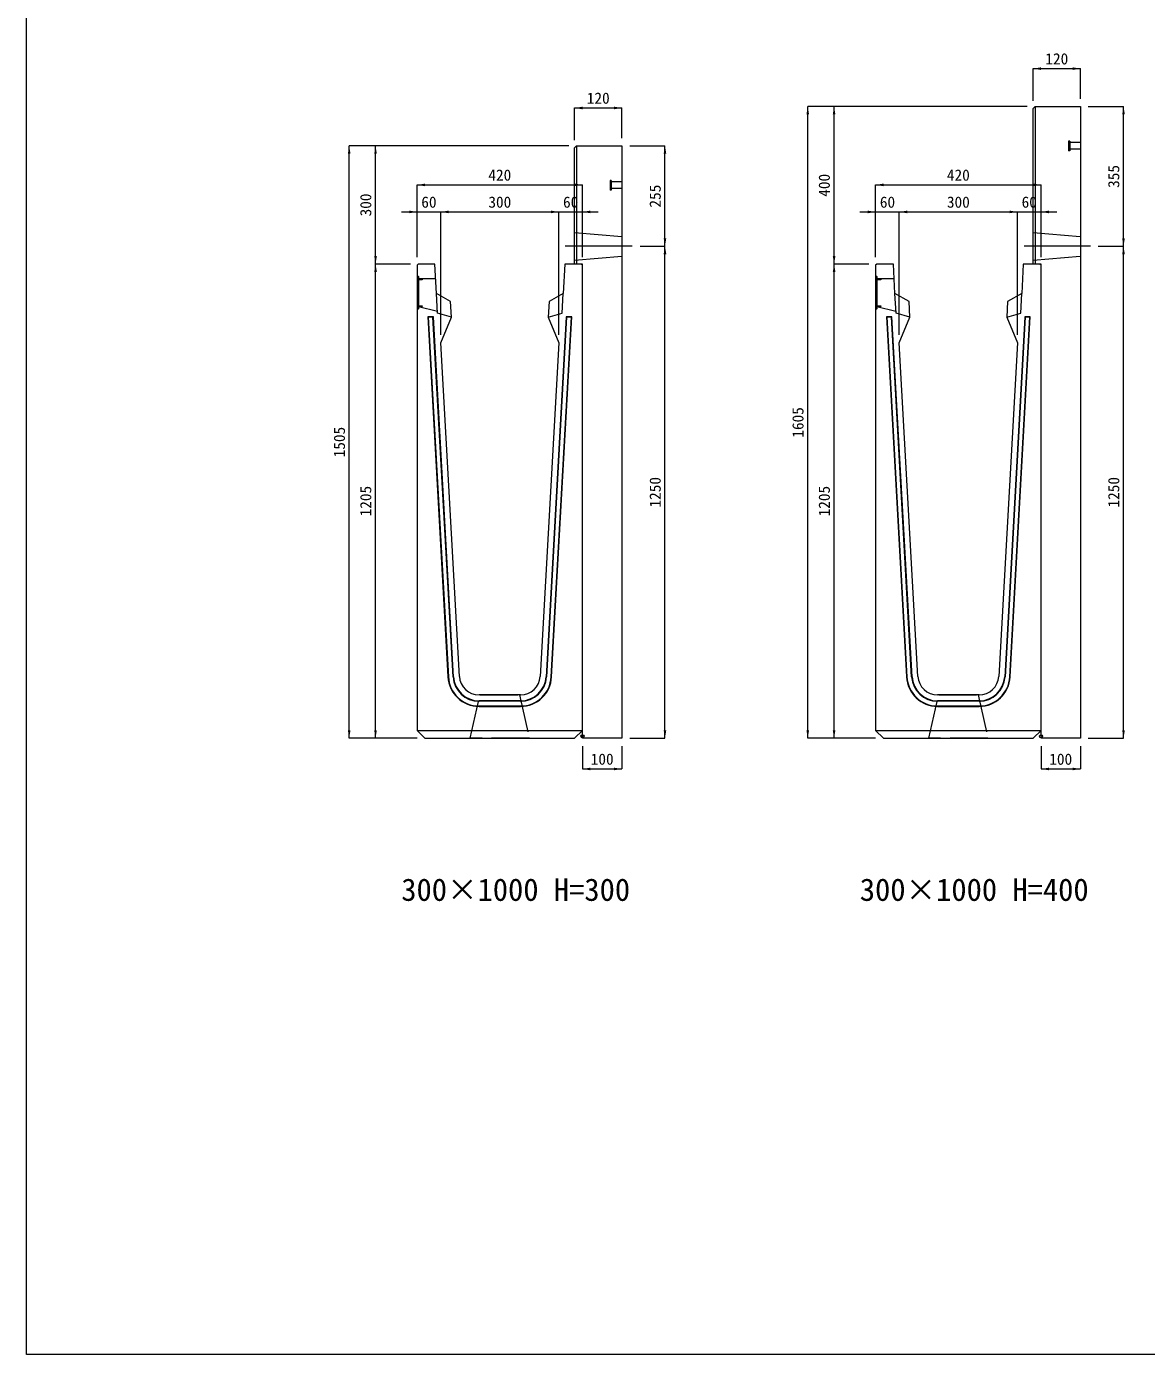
# Model space of a CAD drawing. Units: millimetres at full size; some dimension numbers follow another scale. Extents: x -7442 to 51876, y 9625 to 40052.
# Drawn here: x 5971 to 8815, y 9625 to 12999 of the extents above; entities that cross this region are included whole.
import ezdxf
from ezdxf.enums import TextEntityAlignment as Align

# ---------------------------------------------------------------- set-up
doc = ezdxf.new("R2010")
doc.units = ezdxf.units.MM
doc.header["$LTSCALE"] = 16
doc.header["$PDMODE"] = 32
doc.header["$PDSIZE"] = 8
for name, pattern in [('DASHED', [7.5, 6, -1.5]), ('USER1', [13.5, 7.5, -6]), ('USER2', [285.75, 190.5, -31.75, 31.75, -31.75])]:
    doc.linetypes.add(name, pattern=pattern)
doc.layers.add('0_2', color=7, linetype='Continuous')
for name, color, linetype, lineweight in [('HOLE', 7, 'DASHED', 9), ('KIJUN', 5, 'Continuous', 9), ('WWAY', 5, 'Continuous', 9), ('寸法線', 7, 'Continuous', 9), ('本体', 2, 'Continuous', 13), ('補助線', 8, 'Continuous', 9), ('ｲﾝｻｰﾄ', 3, 'USER1', 9)]:
    doc.layers.add(name, color=color, linetype=linetype, lineweight=lineweight)
doc.styles.add('ＭＳ ゴシック', font='')
doc.styles.get('ＭＳ ゴシック').set_extended_font_data('MS Gothic')

# ---------------------------------------------------------------- blocks, each defined once
blk = doc.blocks.new('filled_arrow')
at = {"color": 0, "linetype": 'Continuous', "lineweight": -2}
blk.add_solid([(7.5, 1.25), (0, 0), (7.5, -1.25)], dxfattribs=at)

msp = doc.modelspace()

# ---------------------------------------------------------------- linework, layer by layer
at = {"layer": 'HOLE'}
for points in [[(7122.77, 11300.47), (7222.77, 11300.47), (7247.77, 11190.47), (7097.77, 11190.47)], [(8287.27, 11300.47), (8387.27, 11300.47), (8412.27, 11190.47), (8262.27, 11190.47)]]:
    msp.add_lwpolyline(points, close=True, dxfattribs=at)
at = {"layer": 'KIJUN'}
for p, q in [((6990.04, 12261.47), (6991.1, 12260.47)), ((7004.06, 12261.47), (7003.11, 12260.47)), ((7341.48, 12261.47), (7290.39, 11346.85)), ((7342.43, 12260.47), (7291.38, 11346.79)), ((7342.43, 12260.47), (7341.48, 12261.47)), ((7355.5, 12261.47), (7354.45, 12260.47)), ((8154.53, 12261.47), (8155.59, 12260.47)), ((8168.56, 12261.47), (8167.61, 12260.47)), ((8505.98, 12261.47), (8454.88, 11346.85)), ((8506.92, 12260.47), (8455.88, 11346.79)), ((8506.92, 12260.47), (8505.98, 12261.47)), ((8520, 12261.47), (8518.94, 12260.47)), ((7225.49, 11285.47), (7120.06, 11285.47)), ((7225.49, 11284.47), (7120.06, 11284.47)), ((7120.06, 11272.47), (7225.49, 11272.47)), ((7120.06, 11271.47), (7225.49, 11271.47)), ((8389.98, 11285.47), (8284.55, 11285.47)), ((8389.98, 11284.47), (8284.55, 11284.47)), ((8284.55, 11272.47), (8389.98, 11272.47)), ((8284.55, 11271.47), (8389.98, 11271.47))]:
    msp.add_line(p, q, dxfattribs=at)
at = {"layer": 'KIJUN', "color": 7, "lineweight": 13}
for p, q in [((7225.49, 11300.47), (7120.06, 11300.47)), ((8389.98, 11300.47), (8284.55, 11300.47))]:
    msp.add_line(p, q, dxfattribs=at)
at = {"layer": 'KIJUN', "color": 7}
for p, q in [((6962.77, 11210.47), (7382.77, 11210.47)), ((8127.27, 11210.47), (8547.27, 11210.47))]:
    msp.add_line(p, q, dxfattribs=at)
at = {"layer": 'KIJUN', "color": 7, "lineweight": 13}
for points in [[(7011.77, 12320.47), (7007.77, 12395.47), (6965.77, 12395.47), (6962.77, 12392.47), (6962.77, 11210.47), (6982.77, 11190.47), (7362.77, 11190.47), (7382.77, 11210.47), (7382.77, 12392.47), (7379.77, 12395.47), (7337.77, 12395.47), (7333.77, 12320.47), (7297.77, 12300.47), (7295.77, 12260.47), (7322.77, 12195.47), (7275.41, 11347.68)], [(8176.27, 12320.47), (8172.27, 12395.47), (8130.27, 12395.47), (8127.27, 12392.47), (8127.27, 11210.47), (8147.27, 11190.47), (8527.27, 11190.47), (8547.27, 11210.47), (8547.27, 12392.47), (8544.27, 12395.47), (8502.27, 12395.47), (8498.27, 12320.47), (8462.27, 12300.47), (8460.27, 12260.47), (8487.27, 12195.47), (8439.9, 11347.68)], [(7070.13, 11347.68), (7022.77, 12195.47), (7049.77, 12260.47), (7047.77, 12300.47), (7011.77, 12320.47)], [(8234.63, 11347.68), (8187.27, 12195.47), (8214.27, 12260.47), (8212.27, 12300.47), (8176.27, 12320.47)]]:
    msp.add_lwpolyline(points, dxfattribs=at)
at = {"layer": 'KIJUN', "color": 7, "linetype": 'DASHED', "lineweight": 13}
for points in [[(7049.77, 12260.47), (7014.44, 12270.47), (7011.77, 12320.47)], [(7295.77, 12260.47), (7331.1, 12270.47), (7333.77, 12320.47)], [(8214.27, 12260.47), (8178.93, 12270.47), (8176.27, 12320.47)], [(8460.27, 12260.47), (8495.6, 12270.47), (8498.27, 12320.47)]]:
    msp.add_lwpolyline(points, dxfattribs=at)
at = {"layer": 'KIJUN'}
for points in [[(7055.16, 11346.85), (7004.06, 12261.47), (6990.04, 12261.47), (7041.18, 11346.07)], [(7054.16, 11346.79), (7003.11, 12260.47), (6991.1, 12260.47), (7042.18, 11346.12)], [(7303.37, 11346.12), (7354.45, 12260.47), (7342.43, 12260.47)], [(7304.36, 11346.07), (7355.5, 12261.47), (7341.48, 12261.47)], [(8219.65, 11346.85), (8168.56, 12261.47), (8154.53, 12261.47), (8205.67, 11346.07)], [(8218.65, 11346.79), (8167.61, 12260.47), (8155.59, 12260.47), (8206.67, 11346.12)], [(8467.86, 11346.12), (8518.94, 12260.47), (8506.92, 12260.47)], [(8468.86, 11346.07), (8520, 12261.47), (8505.98, 12261.47)]]:
    msp.add_lwpolyline(points, dxfattribs=at)
for centre, radius, start, end in [((7120.06, 11350.47), 79, 183.19756, 270), ((7120.06, 11350.47), 78, 183.19756, 270), ((7120.06, 11350.47), 66, 183.19756, 270), ((7120.06, 11350.47), 65, 183.19756, 270), ((7225.49, 11350.47), 65, 270, 356.80244), ((7225.49, 11350.47), 66, 270, 356.80244), ((7225.49, 11350.47), 78, 270, 356.80244), ((7225.49, 11350.47), 79, 270, 356.80244), ((8284.55, 11350.47), 79, 183.19756, 270), ((8284.55, 11350.47), 78, 183.19756, 270), ((8284.55, 11350.47), 66, 183.19756, 270), ((8284.55, 11350.47), 65, 183.19756, 270), ((8389.98, 11350.47), 65, 270, 356.80244), ((8389.98, 11350.47), 66, 270, 356.80244), ((8389.98, 11350.47), 78, 270, 356.80244), ((8389.98, 11350.47), 79, 270, 356.80244)]:
    msp.add_arc(centre, radius, start, end, dxfattribs=at)
at = {"layer": 'KIJUN', "color": 7, "lineweight": 13}
for centre, start, end in [((7120.06, 11350.47), 183.19756, 270), ((7225.49, 11350.47), 270, 356.80244), ((8284.55, 11350.47), 183.19756, 270), ((8389.98, 11350.47), 270, 356.80244)]:
    msp.add_arc(centre, 50, start, end, dxfattribs=at)
at = {"layer": 'WWAY', "color": 7, "linetype": 'DASHED', "lineweight": 13}
for points in [[(6962.77, 12365.47), (6965.97, 12363.47), (6965.97, 12281.47), (6962.77, 12279.47)], [(7009.8, 12357.47), (6965.97, 12357.47), (6965.97, 12363.47), (6962.77, 12365.47)], [(8127.27, 12365.47), (8130.47, 12363.47), (8130.47, 12281.47), (8127.27, 12279.47)], [(8174.29, 12357.47), (8130.47, 12357.47), (8130.47, 12363.47), (8127.27, 12365.47)], [(6962.77, 12279.47), (6965.97, 12281.47), (6965.97, 12287.47), (7014.17, 12275.47)], [(8127.27, 12279.47), (8130.47, 12281.47), (8130.47, 12287.47), (8178.67, 12275.47)]]:
    msp.add_lwpolyline(points, dxfattribs=at)
at = {"layer": 'WWAY'}
for points in [[(6963.97, 12362.47), (6965.97, 12362.47), (6965.97, 12282.47), (6963.97, 12282.47)], [(6965.97, 12357.47), (6975.97, 12357.47), (6975.97, 12355.47), (6965.97, 12355.47)], [(8128.47, 12362.47), (8130.47, 12362.47), (8130.47, 12282.47), (8128.47, 12282.47)], [(8130.47, 12357.47), (8140.47, 12357.47), (8140.47, 12355.47), (8130.47, 12355.47)], [(6965.97, 12289.47), (6975.97, 12289.47), (6975.97, 12287.47), (6965.97, 12287.47)], [(8130.47, 12289.47), (8140.47, 12289.47), (8140.47, 12287.47), (8130.47, 12287.47)]]:
    msp.add_lwpolyline(points, close=True, dxfattribs=at)
at = {"layer": '寸法線'}
for p, q in [((8527.27, 12891.91), (8647.27, 12891.91)), ((8527.27, 12810.47), (8527.27, 12891.91)), ((8647.27, 12815.47), (8647.27, 12891.91)), ((7362.77, 12791.91), (7482.77, 12791.91)), ((7362.77, 12710.47), (7362.77, 12791.91)), ((7482.77, 12715.47), (7482.77, 12791.91)), ((7954.8, 11190.47), (7954.8, 12795.47)), ((8512.27, 12795.47), (7954.8, 12795.47)), ((8021.69, 12395.47), (8021.69, 12795.47)), ((8512.27, 12795.47), (8021.69, 12795.47)), ((8667.27, 12795.47), (8756.7, 12795.47)), ((8756.7, 12440.47), (8756.7, 12795.47)), ((6790.3, 11190.47), (6790.3, 12695.47)), ((7347.77, 12695.47), (6790.3, 12695.47)), ((6857.19, 12395.47), (6857.19, 12695.47)), ((7347.77, 12695.47), (6857.19, 12695.47)), ((7502.77, 12695.47), (7592.2, 12695.47)), ((7592.2, 12440.47), (7592.2, 12695.47)), ((6962.77, 12596.48), (7382.77, 12596.48)), ((6962.77, 12412.47), (6962.77, 12596.48)), ((7382.77, 12412.47), (7382.77, 12596.48)), ((8127.27, 12596.48), (8547.27, 12596.48)), ((8127.27, 12412.47), (8127.27, 12596.48)), ((8547.27, 12412.47), (8547.27, 12596.48)), ((6922.77, 12527.81), (7062.77, 12527.81)), ((6962.77, 12412.47), (6962.77, 12527.81)), ((7022.77, 12527.81), (7322.77, 12527.81)), ((7022.77, 12215.47), (7022.77, 12527.81)), ((7022.77, 12215.47), (7022.77, 12527.81)), ((7282.77, 12527.81), (7422.77, 12527.81)), ((7322.77, 12215.47), (7322.77, 12527.81)), ((7322.77, 12215.47), (7322.77, 12527.81)), ((7382.77, 12412.47), (7382.77, 12527.81)), ((8087.27, 12527.81), (8227.27, 12527.81)), ((8127.27, 12412.47), (8127.27, 12527.81)), ((8187.27, 12527.81), (8487.27, 12527.81)), ((8187.27, 12215.47), (8187.27, 12527.81)), ((8187.27, 12215.47), (8187.27, 12527.81)), ((8447.27, 12527.81), (8587.27, 12527.81)), ((8487.27, 12215.47), (8487.27, 12527.81)), ((8487.27, 12215.47), (8487.27, 12527.81)), ((8547.27, 12412.47), (8547.27, 12527.81)), ((7528.92, 12440.47), (7592.2, 12440.47)), ((7528.92, 12440.47), (7592.2, 12440.47)), ((7592.2, 11190.47), (7592.2, 12440.47)), ((8692.44, 12440.47), (8756.7, 12440.47)), ((8692.44, 12440.47), (8756.7, 12440.47)), ((8756.7, 11190.47), (8756.7, 12440.47)), ((6857.19, 11190.47), (6857.19, 12395.47)), ((6945.77, 12395.47), (6857.19, 12395.47)), ((6945.77, 12395.47), (6857.19, 12395.47)), ((8021.69, 11190.47), (8021.69, 12395.47)), ((8110.27, 12395.47), (8021.69, 12395.47)), ((8110.27, 12395.47), (8021.69, 12395.47)), ((6962.77, 11190.47), (6790.3, 11190.47)), ((6962.77, 11190.47), (6857.19, 11190.47)), ((7382.77, 11170.47), (7382.77, 11112.35)), ((7482.77, 11170.47), (7482.77, 11112.35)), ((7502.77, 11190.47), (7592.2, 11190.47)), ((8127.27, 11190.47), (7954.8, 11190.47)), ((8127.27, 11190.47), (8021.69, 11190.47)), ((8547.27, 11170.47), (8547.27, 11112.35)), ((8647.27, 11170.47), (8647.27, 11112.35)), ((8667.27, 11190.47), (8756.7, 11190.47)), ((7382.77, 11112.35), (7482.77, 11112.35)), ((8547.27, 11112.35), (8647.27, 11112.35))]:
    msp.add_line(p, q, dxfattribs=at)
at = {"layer": '寸法線', "linetype": 'USER2'}
for p, q in [((7508.92, 12440.47), (7338.92, 12440.47)), ((8672.44, 12440.47), (8504.66, 12440.47))]:
    msp.add_line(p, q, dxfattribs=at)
at = {"layer": '本体', "color": 4, "lineweight": 5}
for p, q in [((8532.27, 12795.47), (8532.27, 12395.47)), ((7367.77, 12695.47), (7367.77, 12395.47))]:
    msp.add_line(p, q, dxfattribs=at)
at = {"layer": '本体', "linetype": 'USER1', "lineweight": 9}
for p, q in [((7362.77, 12475.47), (7482.77, 12465.47)), ((8527.27, 12475.47), (8647.27, 12465.47)), ((7362.77, 12405.47), (7482.77, 12415.47)), ((8527.27, 12405.47), (8647.27, 12415.47))]:
    msp.add_line(p, q, dxfattribs=at)
at = {"layer": '本体'}
for points in [[(8527.27, 12790.47), (8532.27, 12795.47), (8647.27, 12795.47), (8647.27, 11190.47), (8547.27, 11190.47), (8547.27, 12395.47), (8527.27, 12395.47)], [(7362.77, 12690.47), (7367.77, 12695.47), (7482.77, 12695.47), (7482.77, 11190.47), (7382.77, 11190.47), (7382.77, 12395.47), (7362.77, 12395.47)]]:
    msp.add_lwpolyline(points, close=True, dxfattribs=at)
at = {"layer": '補助線', "color": 1, "lineweight": 13}
msp.add_lwpolyline([(5970.98, 20302.08), (16939.06, 20302.08), (16939.06, 9624.67), (5970.98, 9624.67)], close=True, dxfattribs=at)
at = {"layer": '補助線'}
for p in [(7382.77, 11195.47), (8547.27, 11195.47)]:
    msp.add_point(p, dxfattribs=at)
at = {"layer": 'ｲﾝｻｰﾄ'}
for p, q in [((8617.27, 12707.97), (8617.27, 12682.97)), ((8620.27, 12707.97), (8617.27, 12707.97)), ((8620.27, 12707.97), (8620.27, 12682.97)), ((8647.27, 12703.97), (8620.27, 12703.97)), ((8647.27, 12686.97), (8620.27, 12686.97)), ((8647.27, 12703.97), (8647.27, 12686.97)), ((8620.27, 12682.97), (8617.27, 12682.97)), ((7452.77, 12607.97), (7452.77, 12582.97)), ((7455.77, 12607.97), (7452.77, 12607.97)), ((7455.77, 12607.97), (7455.77, 12582.97)), ((7482.77, 12603.97), (7455.77, 12603.97)), ((7482.77, 12586.97), (7455.77, 12586.97)), ((7482.77, 12603.97), (7482.77, 12586.97)), ((7455.77, 12582.97), (7452.77, 12582.97))]:
    msp.add_line(p, q, dxfattribs=at)

# ---------------------------------------------------------------- block references
at = {"layer": '寸法線', "xscale": 2.67, "yscale": 2.67}
for p in [(8527.27, 12891.91), (7362.77, 12791.91), (6962.77, 12596.48), (8127.27, 12596.48), (7022.77, 12527.81), (7022.77, 12527.81), (7382.77, 12527.81), (8187.27, 12527.81), (8187.27, 12527.81), (8547.27, 12527.81), (7382.77, 11112.35), (8547.27, 11112.35)]:
    msp.add_blockref('filled_arrow', p, dxfattribs=at)
for p, rotation in [((8647.27, 12891.91), 180), ((7482.77, 12791.91), 180), ((7954.8, 12795.47), 270), ((8021.69, 12795.47), 270), ((8756.7, 12795.47), 270), ((6790.3, 12695.47), 270), ((6857.19, 12695.47), 270), ((7592.2, 12695.47), 270), ((7382.77, 12596.48), 180), ((8547.27, 12596.48), 180), ((6962.77, 12527.81), 180), ((7322.77, 12527.81), 180), ((7322.77, 12527.81), 180), ((8127.27, 12527.81), 180), ((8487.27, 12527.81), 180), ((8487.27, 12527.81), 180), ((7592.2, 12440.47), 90), ((8756.7, 12440.47), 90), ((7592.2, 12440.47), 270), ((8756.7, 12440.47), 270), ((6857.19, 12395.47), 90), ((6857.19, 12395.47), 270), ((8021.69, 12395.47), 90), ((8021.69, 12395.47), 270), ((6790.3, 11190.47), 90), ((6857.19, 11190.47), 90), ((7592.2, 11190.47), 90), ((7954.8, 11190.47), 90), ((8021.69, 11190.47), 90), ((8756.7, 11190.47), 90), ((7482.77, 11112.35), 180), ((8647.27, 11112.35), 180)]:
    msp.add_blockref('filled_arrow', p, dxfattribs=dict(at, rotation=rotation))

# ---------------------------------------------------------------- texts
at = {"layer": '0_2', "style": 'ＭＳ ゴシック'}
for s, p in [('300×1000 H=300', (6922.49, 10760.12)), ('300×1000 H=400', (8086.98, 10760.12))]:
    msp.add_text(s, height=56.96, dxfattribs=at).set_placement(p, align=Align.BOTTOM_LEFT)
at = {"layer": '寸法線', "style": 'ＭＳ ゴシック'}
for s, p in [('120', (8587.27, 12916.91)), ('120', (7422.77, 12816.91)), ('420', (7172.77, 12621.48)), ('420', (8337.27, 12621.48)), ('60', (6992.77, 12552.81)), ('300', (7172.77, 12552.81)), ('60', (7352.77, 12552.81)), ('60', (8157.27, 12552.81)), ('300', (8337.27, 12552.81)), ('60', (8517.27, 12552.81)), ('100', (7432.77, 11137.35)), ('100', (8597.27, 11137.35))]:
    msp.add_text(s, height=28.48, dxfattribs=at).set_placement(p, align=Align.MIDDLE_CENTER)
for s, p in [('400', (7996.69, 12595.47)), ('355', (8731.7, 12617.97)), ('255', (7567.2, 12567.97)), ('300', (6832.19, 12545.47)), ('1605', (7929.8, 11992.97)), ('1505', (6765.3, 11942.97)), ('1250', (7567.2, 11815.47)), ('1250', (8731.7, 11815.47)), ('1205', (6832.19, 11792.97)), ('1205', (7996.69, 11792.97))]:
    msp.add_text(s, height=28.48, rotation=90, dxfattribs=at).set_placement(p, align=Align.MIDDLE_CENTER)

doc.saveas('drawing.dxf')
